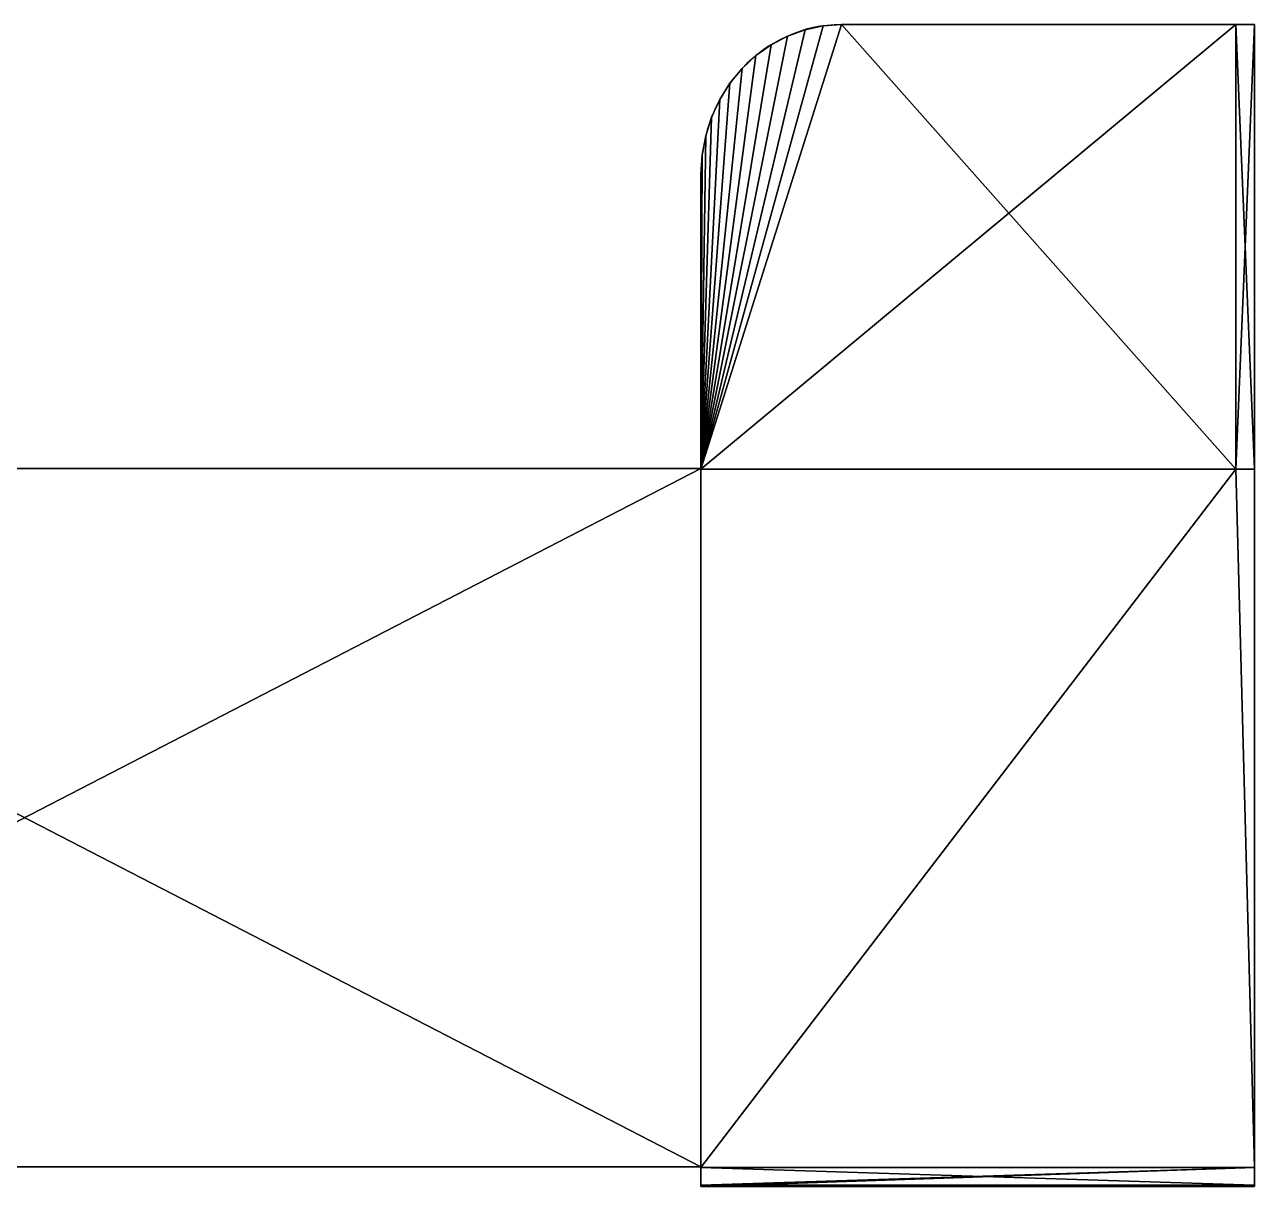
# Model space of a CAD drawing. Extents: x -4 to 921, y -14 to 94.
# Drawn here: x 824.1 to 921, y -2.3 to 89.2 of the extents above; entities that cross this region are included whole.
import ezdxf

# ---------------------------------------------------------------- set-up
doc = ezdxf.new("R2010")
doc.units = 0
doc.layers.get('0').update_dxf_attribs({"color": 13, "linetype": 'CONTINUOUS'})

# ---------------------------------------------------------------- blocks, each defined once
blk = doc.blocks.new('GROUP_3')
for p, q in [((0, 55, 1.716), (0, 0, 1.716)), ((0, 55, 1.716), (109.99, 55, 1.716)), ((0, 55), (0, 55, 1.716)), ((0, 0), (0, 55)), ((0, 55), (109.99, 55)), ((109.99, 55, 1.716), (109.99, 0, 1.716)), ((109.99, 0), (109.99, 55)), ((109.99, 55), (109.99, 55, 1.716)), ((0, 0, 1.716), (109.99, 0, 1.716)), ((0, 0, 1.716), (0, 0)), ((0, 0), (109.99, 0)), ((109.99, 0, 1.716), (109.99, 0))]:
    blk.add_line(p, q)
mesh = blk.add_polyface()
corners = [(109.99, 0, 1.716), (0, 55, 1.716), (0, 0, 1.716), (109.99, 55, 1.716)]
mesh.append_faces([[corners[k] for k in face] for face in [(0, 1, 2), (1, 0, 3)]], dxfattribs={"vtx0": -1})
mesh = blk.add_polyface()
corners = [(0, 55, 1.716), (0, 0), (0, 0, 1.716), (0, 55)]
mesh.append_faces([[corners[k] for k in face] for face in [(0, 1, 2), (1, 0, 3)]], dxfattribs={"vtx0": -1})
mesh = blk.add_polyface()
corners = [(109.99, 55), (0, 0), (0, 55), (109.99, 0)]
mesh.append_faces([[corners[k] for k in face] for face in [(0, 1, 2), (1, 0, 3)]], dxfattribs={"vtx0": -1})
mesh = blk.add_polyface()
corners = [(0, 55), (109.99, 55, 1.716), (109.99, 55), (0, 55, 1.716)]
mesh.append_faces([[corners[k] for k in face] for face in [(0, 1, 2), (1, 0, 3)]], dxfattribs={"vtx0": -1})
mesh = blk.add_polyface()
corners = [(109.99, 55), (109.99, 0, 1.716), (109.99, 0), (109.99, 55, 1.716)]
mesh.append_faces([[corners[k] for k in face] for face in [(0, 1, 2), (1, 0, 3)]], dxfattribs={"vtx0": -1})
mesh = blk.add_polyface()
corners = [(109.99, 0, 1.716), (0, 0), (109.99, 0), (0, 0, 1.716)]
mesh.append_faces([[corners[k] for k in face] for face in [(0, 1, 2), (1, 0, 3)]], dxfattribs={"vtx0": -1})
blk = doc.blocks.new('GROUP_2')
for p, q in [((33.19, 35), (0, 35)), ((0, 35), (0, 0)), ((0, 35), (0, 35, 1.5)), ((33.19, 35, 1.5), (0, 35, 1.5)), ((0, 35, 1.5), (0, 0, 1.5)), ((33.19, 35), (33.19, 35, 1.5)), ((34.731, 34.899), (34.731, 34.899, 1.5)), ((36.247, 34.598), (36.247, 34.598, 1.5)), ((37.709, 34.101), (37.709, 34.101, 1.5)), ((39.095, 33.418), (39.095, 33.418, 1.5)), ((40.379, 32.559), (40.379, 32.559, 1.5)), ((41.541, 31.541), (41.541, 31.541, 1.5)), ((42.559, 30.379), (42.559, 30.379, 1.5)), ((43.418, 29.095), (43.418, 29.095, 1.5)), ((44.101, 27.709), (44.101, 27.709, 1.5)), ((44.598, 26.247), (44.598, 26.247, 1.5)), ((44.899, 24.731), (44.899, 24.731, 1.5)), ((45, 0), (45, 23.19)), ((45, 0, 1.5), (45, 23.19, 1.5)), ((45, 23.19), (45, 23.19, 1.5)), ((45, 0), (0, 0)), ((0, 0), (0, 0, 1.5)), ((45, 0, 1.5), (0, 0, 1.5)), ((45, 0), (45, 0, 1.5))]:
    blk.add_line(p, q)
at = {"extrusion": (0, 0, -1)}
for centre in [(-33.19, 23.19), (-33.19, 23.19, -1.5)]:
    blk.add_arc(centre, 11.81, 90, 180, dxfattribs=at)
mesh = blk.add_polyface()
corners = [(33.19, 35), (0, 0), (0, 35), (45, 0), (34.731, 34.899), (36.247, 34.598), (37.709, 34.101), (39.095, 33.418), (40.379, 32.559), (41.541, 31.541), (42.559, 30.379), (43.418, 29.095), (44.101, 27.709), (44.598, 26.247), (44.899, 24.731), (45, 23.19)]
mesh.append_faces([[corners[k] for k in face] for face in [(0, 1, 2), (3, 14, 15)]], dxfattribs={"vtx0": -1})
mesh.append_faces([[corners[k] for k in face] for face in [(1, 0, 3)]], dxfattribs={"vtx0": -1, "vtx1": -1})
mesh.append_faces([[corners[k] for k in face] for face in [(3, 0, 4), (3, 4, 5), (3, 5, 6), (3, 6, 7), (3, 7, 8), (3, 8, 9), (3, 9, 10), (3, 10, 11), (3, 11, 12), (3, 12, 13), (3, 13, 14)]], dxfattribs={"vtx0": -1, "vtx2": -1})
mesh = blk.add_polyface()
corners = [(45, 0, 1.5), (0, 35, 1.5), (0, 0, 1.5), (33.19, 35, 1.5), (34.731, 34.899, 1.5), (36.247, 34.598, 1.5), (37.709, 34.101, 1.5), (39.095, 33.418, 1.5), (40.379, 32.559, 1.5), (41.541, 31.541, 1.5), (42.559, 30.379, 1.5), (43.418, 29.095, 1.5), (44.101, 27.709, 1.5), (44.598, 26.247, 1.5), (44.899, 24.731, 1.5), (45, 23.19, 1.5)]
mesh.append_faces([[corners[k] for k in face] for face in [(0, 1, 2), (14, 0, 15)]], dxfattribs={"vtx0": -1})
mesh.append_faces([[corners[k] for k in face] for face in [(1, 0, 3), (3, 0, 4), (4, 0, 5), (5, 0, 6), (6, 0, 7), (7, 0, 8), (8, 0, 9), (9, 0, 10), (10, 0, 11), (11, 0, 12), (12, 0, 13), (13, 0, 14)]], dxfattribs={"vtx0": -1, "vtx1": -1})
mesh = blk.add_polyface()
corners = [(0, 35, 1.5), (33.19, 35), (0, 35), (33.19, 35, 1.5)]
mesh.append_faces([[corners[k] for k in face] for face in [(0, 1, 2), (1, 0, 3)]], dxfattribs={"vtx0": -1})
mesh = blk.add_polyface()
corners = [(33.19, 35, 1.5), (34.731, 34.899), (33.19, 35), (34.731, 34.899, 1.5)]
mesh.append_faces([[corners[k] for k in face] for face in [(0, 1, 2), (1, 0, 3)]], dxfattribs={"vtx0": -1})
mesh = blk.add_polyface()
corners = [(34.731, 34.899, 1.5), (36.247, 34.598), (34.731, 34.899), (36.247, 34.598, 1.5)]
mesh.append_faces([[corners[k] for k in face] for face in [(0, 1, 2), (1, 0, 3)]], dxfattribs={"vtx0": -1})
mesh = blk.add_polyface()
corners = [(36.247, 34.598, 1.5), (37.709, 34.101), (36.247, 34.598), (37.709, 34.101, 1.5)]
mesh.append_faces([[corners[k] for k in face] for face in [(0, 1, 2), (1, 0, 3)]], dxfattribs={"vtx0": -1})
mesh = blk.add_polyface()
corners = [(37.709, 34.101, 1.5), (39.095, 33.418), (37.709, 34.101), (39.095, 33.418, 1.5)]
mesh.append_faces([[corners[k] for k in face] for face in [(0, 1, 2), (1, 0, 3)]], dxfattribs={"vtx0": -1})
mesh = blk.add_polyface()
corners = [(39.095, 33.418, 1.5), (40.379, 32.559), (39.095, 33.418), (40.379, 32.559, 1.5)]
mesh.append_faces([[corners[k] for k in face] for face in [(0, 1, 2), (1, 0, 3)]], dxfattribs={"vtx0": -1})
mesh = blk.add_polyface()
corners = [(40.379, 32.559, 1.5), (41.541, 31.541), (40.379, 32.559), (41.541, 31.541, 1.5)]
mesh.append_faces([[corners[k] for k in face] for face in [(0, 1, 2), (1, 0, 3)]], dxfattribs={"vtx0": -1})
mesh = blk.add_polyface()
corners = [(41.541, 31.541), (42.559, 30.379, 1.5), (42.559, 30.379), (41.541, 31.541, 1.5)]
mesh.append_faces([[corners[k] for k in face] for face in [(0, 1, 2), (1, 0, 3)]], dxfattribs={"vtx0": -1})
mesh = blk.add_polyface()
corners = [(42.559, 30.379), (43.418, 29.095, 1.5), (43.418, 29.095), (42.559, 30.379, 1.5)]
mesh.append_faces([[corners[k] for k in face] for face in [(0, 1, 2), (1, 0, 3)]], dxfattribs={"vtx0": -1})
mesh = blk.add_polyface()
corners = [(43.418, 29.095), (44.101, 27.709, 1.5), (44.101, 27.709), (43.418, 29.095, 1.5)]
mesh.append_faces([[corners[k] for k in face] for face in [(0, 1, 2), (1, 0, 3)]], dxfattribs={"vtx0": -1})
mesh = blk.add_polyface()
corners = [(44.101, 27.709), (44.598, 26.247, 1.5), (44.598, 26.247), (44.101, 27.709, 1.5)]
mesh.append_faces([[corners[k] for k in face] for face in [(0, 1, 2), (1, 0, 3)]], dxfattribs={"vtx0": -1})
mesh = blk.add_polyface()
corners = [(44.598, 26.247), (44.899, 24.731, 1.5), (44.899, 24.731), (44.598, 26.247, 1.5)]
mesh.append_faces([[corners[k] for k in face] for face in [(0, 1, 2), (1, 0, 3)]], dxfattribs={"vtx0": -1})
mesh = blk.add_polyface()
corners = [(44.899, 24.731), (45, 23.19, 1.5), (45, 23.19), (44.899, 24.731, 1.5)]
mesh.append_faces([[corners[k] for k in face] for face in [(0, 1, 2), (1, 0, 3)]], dxfattribs={"vtx0": -1})
mesh = blk.add_polyface()
corners = [(45, 23.19), (45, 0, 1.5), (45, 0), (45, 23.19, 1.5)]
mesh.append_faces([[corners[k] for k in face] for face in [(0, 1, 2), (1, 0, 3)]], dxfattribs={"vtx0": -1})
mesh = blk.add_polyface()
corners = [(45, 0, 1.5), (0, 0), (45, 0), (0, 0, 1.5)]
mesh.append_faces([[corners[k] for k in face] for face in [(0, 1, 2), (1, 0, 3)]], dxfattribs={"vtx0": -1})
blk = doc.blocks.new('GROUP_1')
for p, q in [((0, 91.5, 75.00909), (1.5, 91.5, 75.00909)), ((0, 91.5, 75.00909), (0, 1.5, 75.00909)), ((0, 91.5, 0.00909), (0, 91.5, 75.00909)), ((0, 91.5, 0.00909), (1.5, 91.5, 0.00909)), ((0, 91.5, 0.00909), (0, 56.5, 0.00909)), ((1.5, 91.5, 0.00909), (1.5, 56.5, 0.00909)), ((1.5, 91.5, 0.00909), (1.5, 91.5, 75.00909)), ((1.5, 91.5, 75.00909), (1.5, 56.5, 75.00909)), ((1.5, 56.5, 0.00909), (0, 56.5, 0.00909)), ((0, 56.5, 0.00909), (0, 1.5, 0.00909)), ((1.5, 56.5, 0.00909), (1.5, 56.5, 75.00909)), ((45, 56.5, 75.00909), (1.5, 56.5, 75.00909)), ((45, 56.5, 0.00909), (1.5, 56.5, 0.00909)), ((45, 1.5, 75.00909), (45, 56.5, 75.00909)), ((45, 1.5, 0.00909), (45, 56.5, 0.00909)), ((45, 56.5, 75.00909), (45, 56.5, 0.00909)), ((0, 1.5, 50.684109), (0, 1.5, 51.787205)), ((45, 1.5, 50.684109), (0, 1.5, 50.684109)), ((45, 1.5, 51.787205), (0, 1.5, 51.787205)), ((0, 1.5, 62.812511), (0, 0, 65.49585)), ((0, 1.5, 62.812511), (45, 1.5, 62.812511)), ((0, 1.5, 65.49585), (0, 1.5, 75.00909)), ((45, 1.5, 65.49585), (0, 1.5, 65.49585)), ((0, 1.5, 75.00909), (45, 1.5, 75.00909)), ((0, 1.5, 65.49585), (0, 0, 65.49585)), ((45, 1.5, 35.777028), (0, 1.5, 35.777028)), ((0, 1.5, 35.777028), (0, 0, 35.777028)), ((0, 1.5, 65.49585), (0, 1.5, 62.812511)), ((0, 1.5, 48.00077), (0, 0, 50.684109)), ((0, 1.5, 48.00077), (45, 1.5, 48.00077)), ((0, 1.5, 33.093689), (0, 1.5, 35.777028)), ((0, 1.5, 33.093689), (0, 0, 35.777028)), ((0, 1.5, 50.684109), (0, 0, 50.684109)), ((45, 1.5, 36.975464), (0, 1.5, 36.975464)), ((0, 1.5, 48.00077), (0, 1.5, 50.684109)), ((0, 1.5, 0.00909), (45, 1.5, 0.00909)), ((0, 1.5, 0.00909), (0, 1.5, 4.206627)), ((0, 1.5, 35.777028), (0, 1.5, 36.975464)), ((0, 1.5, 51.787205), (0, 0.103554, 51.787205)), ((0, 1.5, 62.812511), (0, 0.103554, 62.812511)), ((0, 1.5, 33.093689), (45, 1.5, 33.093689)), ((45, 1.5, 22.068383), (0, 1.5, 22.068383)), ((0, 1.5, 18.061726), (0, 1.5, 20.745065)), ((0, 1.5, 20.745065), (0, 0, 20.745065)), ((0, 1.5, 4.206627), (0, 0.103554, 4.206627)), ((0, 1.5, 18.061726), (0, 0.103554, 18.061726)), ((0, 1.5, 36.975464), (0, 0.103554, 36.975464)), ((0, 1.5, 18.061726), (0, 0, 20.745065)), ((0, 1.5, 20.745065), (0, 1.5, 22.068383)), ((0, 1.5, 18.061726), (45, 1.5, 18.061726)), ((0, 1.5, 33.093689), (0, 0.103554, 33.093689)), ((0, 1.5, 22.068383), (0, 0.103554, 22.068383)), ((0, 1.5, 48.00077), (0, 0.103554, 48.00077)), ((45, 1.5, 20.745065), (0, 1.5, 20.745065)), ((45, 1.5, 4.206627), (0, 1.5, 4.206627)), ((45, 1.5, 51.787205), (45, 1.5, 50.684109)), ((45, 1.5, 62.812511), (45, 0, 65.49585)), ((45, 1.5, 65.49585), (45, 1.5, 75.00909)), ((45, 1.5, 65.49585), (45, 0, 65.49585)), ((45, 1.5, 35.777028), (45, 0, 35.777028)), ((45, 1.5, 65.49585), (45, 1.5, 62.812511)), ((45, 1.5, 48.00077), (45, 0, 50.684109)), ((45, 1.5, 50.684109), (45, 0, 50.684109)), ((45, 1.5, 0.00909), (45, 1.5, 4.206627)), ((45, 1.5, 52.001086), (45, 1.5, 51.787205)), ((45, 1.5, 51.787205), (45, 0.103554, 51.787205)), ((45, 1.5, 4.206627), (45, 1.5, 18.061726)), ((45, 1.5, 35.777028), (45, 1.5, 36.975464)), ((45, 1.5, 33.093689), (45, 1.5, 35.777028)), ((45, 1.5, 48.00077), (45, 1.5, 36.975464)), ((45, 1.5, 62.812511), (45, 0.103554, 62.812511)), ((45, 1.5, 50.684109), (45, 1.5, 48.00077)), ((45, 1.5, 33.093689), (45, 0, 35.777028)), ((45, 1.5, 18.061726), (45, 1.5, 20.745065)), ((45, 1.5, 48.00077), (45, 0.103554, 48.00077)), ((45, 1.5, 22.068383), (45, 0.103554, 22.068383)), ((45, 1.5, 18.061726), (45, 0, 20.745065)), ((45, 1.5, 18.061726), (45, 0.103554, 18.061726)), ((45, 1.5, 36.975464), (45, 0.103554, 36.975464)), ((45, 1.5, 4.206627), (45, 0.103554, 4.206627)), ((45, 1.5, 33.093689), (45, 0.103554, 33.093689)), ((45, 1.5, 20.745065), (45, 0, 20.745065)), ((45, 1.5, 62.812511), (45, 1.5, 52.001086)), ((45, 1.5, 22.068383), (45, 1.5, 33.093689)), ((45, 1.5, 20.745065), (45, 1.5, 22.068383)), ((45, 0.103554, 51.787205), (0, 0.103554, 51.787205)), ((0, 0.103554, 51.787205), (0, 0.103554, 62.812511)), ((0, 0.103554, 62.812511), (45, 0.103554, 62.812511)), ((0, 0.103554, 4.206627), (0, 0.103554, 18.061726)), ((0, 0.103554, 18.061726), (45, 0.103554, 18.061726)), ((0, 0.103554, 36.975464), (0, 0.103554, 48.00077)), ((0, 0.103554, 48.00077), (45, 0.103554, 48.00077)), ((45, 0.103554, 36.975464), (0, 0.103554, 36.975464)), ((0, 0.103554, 33.093689), (45, 0.103554, 33.093689)), ((45, 0.103554, 22.068383), (0, 0.103554, 22.068383)), ((45, 0.103554, 4.206627), (0, 0.103554, 4.206627)), ((0, 0.103554, 22.068383), (0, 0.103554, 33.093689)), ((45, 0, 65.49585), (0, 0, 65.49585)), ((45, 0, 35.777028), (0, 0, 35.777028)), ((45, 0, 50.684109), (0, 0, 50.684109)), ((45, 0, 20.745065), (0, 0, 20.745065)), ((45, 0.103554, 51.787205), (45, 0.103554, 62.812511)), ((45, 0.103554, 22.068383), (45, 0.103554, 33.093689)), ((45, 0.103554, 36.975464), (45, 0.103554, 48.00077)), ((45, 0.103554, 4.206627), (45, 0.103554, 18.061726))]:
    blk.add_line(p, q)
at = {"xscale": 0.9666666666666667}
for p in [(1.5, 56.5, 25.479149), (1.5, 56.5), (1.5, 56.5, 51.861522)]:
    blk.add_blockref('GROUP_2', p, dxfattribs=at)
mesh = blk.add_polyface()
corners = [(0, 1.5, 75.00909), (1.5, 56.5, 75.00909), (0, 91.5, 75.00909), (45, 1.5, 75.00909), (45, 56.5, 75.00909), (1.5, 91.5, 75.00909)]
mesh.append_faces([[corners[k] for k in face] for face in [(1, 3, 4)]], dxfattribs={"vtx0": -1})
mesh.append_faces([[corners[k] for k in face] for face in [(0, 1, 2)]], dxfattribs={"vtx0": -1, "vtx1": -1})
mesh.append_faces([[corners[k] for k in face] for face in [(1, 0, 3)]], dxfattribs={"vtx0": -1, "vtx2": -1})
mesh.append_faces([[corners[k] for k in face] for face in [(5, 2, 1)]], dxfattribs={"vtx1": -1})
mesh = blk.add_polyface()
corners = [(0, 91.5, 75.00909), (1.5, 91.5, 0.00909), (0, 91.5, 0.00909), (1.5, 91.5, 75.00909)]
mesh.append_faces([[corners[k] for k in face] for face in [(0, 1, 2), (1, 0, 3)]], dxfattribs={"vtx0": -1})
mesh = blk.add_polyface()
corners = [(1.5, 91.5, 0.00909), (0, 56.5, 0.00909), (0, 91.5, 0.00909), (1.5, 56.5, 0.00909)]
mesh.append_faces([[corners[k] for k in face] for face in [(0, 1, 2), (1, 0, 3)]], dxfattribs={"vtx0": -1})
mesh = blk.add_polyface()
corners = [(0, 91.5, 75.00909), (0, 1.5, 65.49585), (0, 1.5, 75.00909), (0, 1.5, 62.812511), (0, 1.5, 35.777028), (0, 1.5, 33.093689), (0, 1.5, 22.068383), (0, 1.5, 0.00909), (0, 56.5, 0.00909), (0, 91.5, 0.00909), (0, 1.5, 18.061726), (0, 1.5, 20.745065), (0, 1.5, 4.206627), (0, 0.103554, 22.068383), (0, 0.103554, 33.093689), (0, 0.103554, 62.812511), (0, 1.5, 51.787205), (0, 0.103554, 51.787205), (0, 1.5, 50.684109), (0, 1.5, 48.00077), (0, 1.5, 36.975464), (0, 0.103554, 4.206627), (0, 0.103554, 18.061726), (0, 0.103554, 36.975464), (0, 0.103554, 48.00077)]
mesh.append_faces([[corners[k] for k in face] for face in [(0, 1, 2), (8, 0, 9), (6, 10, 11), (5, 13, 14), (15, 16, 17), (10, 21, 22), (19, 23, 24)]], dxfattribs={"vtx0": -1})
mesh.append_faces([[corners[k] for k in face] for face in [(1, 0, 3), (4, 0, 5), (7, 0, 8), (12, 6, 7), (13, 5, 6), (16, 3, 18), (18, 3, 19), (20, 3, 4), (21, 10, 12), (23, 19, 20)]], dxfattribs={"vtx0": -1, "vtx1": -1})
mesh.append_faces([[corners[k] for k in face] for face in [(3, 0, 4), (5, 0, 6), (6, 0, 7), (10, 6, 12), (19, 3, 20)]], dxfattribs={"vtx0": -1, "vtx1": -1, "vtx2": -1})
mesh.append_faces([[corners[k] for k in face] for face in [(16, 15, 3)]], dxfattribs={"vtx0": -1, "vtx2": -1})
mesh = blk.add_polyface()
corners = [(1.5, 91.5, 0.00909), (1.5, 56.5, 75.00909), (1.5, 56.5, 0.00909), (1.5, 91.5, 75.00909)]
mesh.append_faces([[corners[k] for k in face] for face in [(0, 1, 2), (1, 0, 3)]], dxfattribs={"vtx0": -1})
mesh = blk.add_polyface()
corners = [(1.5, 56.5, 0.00909), (0, 1.5, 0.00909), (0, 56.5, 0.00909), (45, 1.5, 0.00909), (45, 56.5, 0.00909)]
mesh.append_faces([[corners[k] for k in face] for face in [(0, 1, 2), (3, 0, 4)]], dxfattribs={"vtx0": -1})
mesh.append_faces([[corners[k] for k in face] for face in [(1, 0, 3)]], dxfattribs={"vtx0": -1, "vtx1": -1})
mesh = blk.add_polyface()
corners = [(1.5, 56.5, 75.00909), (45, 56.5, 0.00909), (1.5, 56.5, 0.00909), (45, 56.5, 75.00909)]
mesh.append_faces([[corners[k] for k in face] for face in [(0, 1, 2), (1, 0, 3)]], dxfattribs={"vtx0": -1})
mesh = blk.add_polyface()
corners = [(45, 1.5, 35.777028), (45, 1.5, 48.00077), (45, 1.5, 36.975464), (45, 1.5, 50.684109), (45, 1.5, 0.00909), (45, 1.5, 18.061726), (45, 1.5, 4.206627), (45, 1.5, 20.745065), (45, 1.5, 22.068383), (45, 56.5, 0.00909), (45, 1.5, 33.093689), (45, 1.5, 52.001086), (45, 1.5, 62.812511), (45, 1.5, 65.49585), (45, 1.5, 75.00909), (45, 56.5, 75.00909), (45, 1.5, 51.787205)]
mesh.append_faces([[corners[k] for k in face] for face in [(0, 1, 2), (4, 5, 6), (14, 9, 15), (3, 11, 16)]], dxfattribs={"vtx0": -1})
mesh.append_faces([[corners[k] for k in face] for face in [(1, 0, 3), (5, 4, 7), (7, 4, 8), (8, 9, 10), (10, 9, 0), (11, 9, 12), (12, 9, 13), (13, 9, 14)]], dxfattribs={"vtx0": -1, "vtx1": -1})
mesh.append_faces([[corners[k] for k in face] for face in [(0, 9, 11), (11, 3, 0)]], dxfattribs={"vtx0": -1, "vtx1": -1, "vtx2": -1})
mesh.append_faces([[corners[k] for k in face] for face in [(8, 4, 9)]], dxfattribs={"vtx0": -1, "vtx2": -1})
mesh = blk.add_polyface()
corners = [(45, 1.5, 51.787205), (0, 1.5, 50.684109), (45, 1.5, 50.684109), (0, 1.5, 51.787205)]
mesh.append_faces([[corners[k] for k in face] for face in [(0, 1, 2), (1, 0, 3)]], dxfattribs={"vtx0": -1})
at = {"color": 253}
mesh = blk.add_polyface(dxfattribs=at)
corners = [(45, 0, 65.49585), (0, 1.5, 62.812511), (45, 1.5, 62.812511), (0, 0, 65.49585)]
mesh.append_faces([[corners[k] for k in face] for face in [(0, 1, 2), (1, 0, 3)]], dxfattribs={"vtx0": -1, "color": 253})
mesh = blk.add_polyface()
corners = [(45, 1.5, 75.00909), (0, 1.5, 65.49585), (45, 1.5, 65.49585), (0, 1.5, 75.00909)]
mesh.append_faces([[corners[k] for k in face] for face in [(0, 1, 2), (1, 0, 3)]], dxfattribs={"vtx0": -1})
mesh = blk.add_polyface()
corners = [(45, 0, 65.49585), (0, 1.5, 65.49585), (0, 0, 65.49585), (45, 1.5, 65.49585)]
mesh.append_faces([[corners[k] for k in face] for face in [(0, 1, 2), (1, 0, 3)]], dxfattribs={"vtx0": -1})
mesh = blk.add_polyface()
corners = [(45, 0, 35.777028), (0, 1.5, 35.777028), (0, 0, 35.777028), (45, 1.5, 35.777028)]
mesh.append_faces([[corners[k] for k in face] for face in [(0, 1, 2), (1, 0, 3)]], dxfattribs={"vtx0": -1})
mesh = blk.add_polyface()
corners = [(45, 1.5, 65.49585), (0, 1.5, 62.812511), (45, 1.5, 62.812511), (0, 1.5, 65.49585)]
mesh.append_faces([[corners[k] for k in face] for face in [(0, 1, 2), (1, 0, 3)]], dxfattribs={"vtx0": -1})
mesh = blk.add_polyface(dxfattribs=at)
corners = [(45, 0, 50.684109), (0, 1.5, 48.00077), (45, 1.5, 48.00077), (0, 0, 50.684109)]
mesh.append_faces([[corners[k] for k in face] for face in [(0, 1, 2), (1, 0, 3)]], dxfattribs={"vtx0": -1, "color": 253})
mesh = blk.add_polyface(dxfattribs=at)
corners = [(0, 1.5, 33.093689), (0, 0, 35.777028), (0, 1.5, 35.777028)]
mesh.append_faces([[corners[k] for k in face] for face in [(0, 1, 2)]], dxfattribs={"color": 253})
mesh = blk.add_polyface()
corners = [(45, 0, 50.684109), (0, 1.5, 50.684109), (0, 0, 50.684109), (45, 1.5, 50.684109)]
mesh.append_faces([[corners[k] for k in face] for face in [(0, 1, 2), (1, 0, 3)]], dxfattribs={"vtx0": -1})
mesh = blk.add_polyface()
corners = [(45, 1.5, 20.745065), (0, 1.5, 18.061726), (45, 1.5, 18.061726), (0, 1.5, 20.745065)]
mesh.append_faces([[corners[k] for k in face] for face in [(0, 1, 2), (1, 0, 3)]], dxfattribs={"vtx0": -1})
mesh = blk.add_polyface(dxfattribs=at)
corners = [(45, 0, 20.745065), (0, 1.5, 18.061726), (45, 1.5, 18.061726), (0, 0, 20.745065)]
mesh.append_faces([[corners[k] for k in face] for face in [(0, 1, 2), (1, 0, 3)]], dxfattribs={"vtx0": -1, "color": 253})
mesh = blk.add_polyface()
corners = [(45, 0, 20.745065), (0, 1.5, 20.745065), (0, 0, 20.745065), (45, 1.5, 20.745065)]
mesh.append_faces([[corners[k] for k in face] for face in [(0, 1, 2), (1, 0, 3)]], dxfattribs={"vtx0": -1})
mesh = blk.add_polyface()
corners = [(45, 1.5, 36.975464), (0, 1.5, 35.777028), (45, 1.5, 35.777028), (0, 1.5, 36.975464)]
mesh.append_faces([[corners[k] for k in face] for face in [(0, 1, 2), (1, 0, 3)]], dxfattribs={"vtx0": -1})
mesh = blk.add_polyface()
corners = [(45, 1.5, 35.777028), (0, 1.5, 33.093689), (45, 1.5, 33.093689), (0, 1.5, 35.777028)]
mesh.append_faces([[corners[k] for k in face] for face in [(0, 1, 2), (1, 0, 3)]], dxfattribs={"vtx0": -1})
mesh = blk.add_polyface()
corners = [(45, 1.5, 4.206627), (0, 1.5, 0.00909), (45, 1.5, 0.00909), (0, 1.5, 4.206627)]
mesh.append_faces([[corners[k] for k in face] for face in [(0, 1, 2), (1, 0, 3)]], dxfattribs={"vtx0": -1})
mesh = blk.add_polyface(dxfattribs=at)
corners = [(0, 1.5, 18.061726), (0, 0, 20.745065), (0, 1.5, 20.745065)]
mesh.append_faces([[corners[k] for k in face] for face in [(0, 1, 2)]], dxfattribs={"color": 253})
mesh = blk.add_polyface()
corners = [(45, 1.5, 36.975464), (0, 0.103554, 36.975464), (0, 1.5, 36.975464), (45, 0.103554, 36.975464)]
mesh.append_faces([[corners[k] for k in face] for face in [(0, 1, 2), (1, 0, 3)]], dxfattribs={"vtx0": -1})
mesh = blk.add_polyface()
corners = [(45, 0.103554, 18.061726), (0, 1.5, 18.061726), (0, 0.103554, 18.061726), (45, 1.5, 18.061726)]
mesh.append_faces([[corners[k] for k in face] for face in [(0, 1, 2), (1, 0, 3)]], dxfattribs={"vtx0": -1})
mesh = blk.add_polyface()
corners = [(45, 0.103554, 33.093689), (0, 1.5, 33.093689), (0, 0.103554, 33.093689), (45, 1.5, 33.093689)]
mesh.append_faces([[corners[k] for k in face] for face in [(0, 1, 2), (1, 0, 3)]], dxfattribs={"vtx0": -1})
mesh = blk.add_polyface()
corners = [(45, 1.5, 22.068383), (0, 1.5, 20.745065), (45, 1.5, 20.745065), (0, 1.5, 22.068383)]
mesh.append_faces([[corners[k] for k in face] for face in [(0, 1, 2), (1, 0, 3)]], dxfattribs={"vtx0": -1})
mesh = blk.add_polyface()
corners = [(45, 0.103554, 62.812511), (0, 1.5, 62.812511), (0, 0.103554, 62.812511), (45, 1.5, 62.812511)]
mesh.append_faces([[corners[k] for k in face] for face in [(0, 1, 2), (1, 0, 3)]], dxfattribs={"vtx0": -1})
mesh = blk.add_polyface()
corners = [(45, 1.5, 22.068383), (0, 0.103554, 22.068383), (0, 1.5, 22.068383), (45, 0.103554, 22.068383)]
mesh.append_faces([[corners[k] for k in face] for face in [(0, 1, 2), (1, 0, 3)]], dxfattribs={"vtx0": -1})
mesh = blk.add_polyface()
corners = [(45, 0.103554, 48.00077), (0, 1.5, 48.00077), (0, 0.103554, 48.00077), (45, 1.5, 48.00077)]
mesh.append_faces([[corners[k] for k in face] for face in [(0, 1, 2), (1, 0, 3)]], dxfattribs={"vtx0": -1})
mesh = blk.add_polyface()
corners = [(45, 1.5, 4.206627), (0, 0.103554, 4.206627), (0, 1.5, 4.206627), (45, 0.103554, 4.206627)]
mesh.append_faces([[corners[k] for k in face] for face in [(0, 1, 2), (1, 0, 3)]], dxfattribs={"vtx0": -1})
mesh = blk.add_polyface()
corners = [(45, 1.5, 51.787205), (0, 0.103554, 51.787205), (0, 1.5, 51.787205), (45, 0.103554, 51.787205)]
mesh.append_faces([[corners[k] for k in face] for face in [(0, 1, 2), (1, 0, 3)]], dxfattribs={"vtx0": -1})
mesh = blk.add_polyface(dxfattribs=at)
corners = [(0, 1.5, 62.812511), (0, 0, 65.49585), (0, 1.5, 65.49585)]
mesh.append_faces([[corners[k] for k in face] for face in [(0, 1, 2)]], dxfattribs={"color": 253})
mesh = blk.add_polyface(dxfattribs=at)
corners = [(0, 1.5, 48.00077), (0, 0, 50.684109), (0, 1.5, 50.684109)]
mesh.append_faces([[corners[k] for k in face] for face in [(0, 1, 2)]], dxfattribs={"color": 253})
mesh = blk.add_polyface()
corners = [(45, 1.5, 50.684109), (0, 1.5, 48.00077), (45, 1.5, 48.00077), (0, 1.5, 50.684109)]
mesh.append_faces([[corners[k] for k in face] for face in [(0, 1, 2), (1, 0, 3)]], dxfattribs={"vtx0": -1})
mesh = blk.add_polyface(dxfattribs=at)
corners = [(45, 0, 35.777028), (0, 1.5, 33.093689), (45, 1.5, 33.093689), (0, 0, 35.777028)]
mesh.append_faces([[corners[k] for k in face] for face in [(0, 1, 2), (1, 0, 3)]], dxfattribs={"vtx0": -1, "color": 253})
mesh = blk.add_polyface(dxfattribs=at)
corners = [(45, 1.5, 65.49585), (45, 0, 65.49585), (45, 1.5, 62.812511)]
mesh.append_faces([[corners[k] for k in face] for face in [(0, 1, 2)]], dxfattribs={"color": 253})
mesh = blk.add_polyface(dxfattribs=at)
corners = [(45, 1.5, 35.777028), (45, 0, 35.777028), (45, 1.5, 33.093689)]
mesh.append_faces([[corners[k] for k in face] for face in [(0, 1, 2)]], dxfattribs={"color": 253})
mesh = blk.add_polyface(dxfattribs=at)
corners = [(45, 1.5, 20.745065), (45, 0, 20.745065), (45, 1.5, 18.061726)]
mesh.append_faces([[corners[k] for k in face] for face in [(0, 1, 2)]], dxfattribs={"color": 253})
mesh = blk.add_polyface()
corners = [(45, 1.5, 36.975464), (45, 0.103554, 48.00077), (45, 0.103554, 36.975464), (45, 1.5, 48.00077)]
mesh.append_faces([[corners[k] for k in face] for face in [(0, 1, 2), (1, 0, 3)]], dxfattribs={"vtx0": -1})
mesh = blk.add_polyface()
corners = [(45, 1.5, 4.206627), (45, 0.103554, 18.061726), (45, 0.103554, 4.206627), (45, 1.5, 18.061726)]
mesh.append_faces([[corners[k] for k in face] for face in [(0, 1, 2), (1, 0, 3)]], dxfattribs={"vtx0": -1})
mesh = blk.add_polyface()
corners = [(45, 1.5, 51.787205), (45, 0.103554, 62.812511), (45, 0.103554, 51.787205), (45, 1.5, 62.812511), (45, 1.5, 52.001086)]
mesh.append_faces([[corners[k] for k in face] for face in [(0, 1, 2), (3, 0, 4)]], dxfattribs={"vtx0": -1})
mesh.append_faces([[corners[k] for k in face] for face in [(1, 0, 3)]], dxfattribs={"vtx0": -1, "vtx1": -1})
mesh = blk.add_polyface()
corners = [(45, 1.5, 22.068383), (45, 0.103554, 33.093689), (45, 0.103554, 22.068383), (45, 1.5, 33.093689)]
mesh.append_faces([[corners[k] for k in face] for face in [(0, 1, 2), (1, 0, 3)]], dxfattribs={"vtx0": -1})
mesh = blk.add_polyface(dxfattribs=at)
corners = [(45, 1.5, 50.684109), (45, 0, 50.684109), (45, 1.5, 48.00077)]
mesh.append_faces([[corners[k] for k in face] for face in [(0, 1, 2)]], dxfattribs={"color": 253})
mesh = blk.add_polyface()
corners = [(45, 0.103554, 18.061726), (0, 0.103554, 4.206627), (45, 0.103554, 4.206627), (0, 0.103554, 18.061726)]
mesh.append_faces([[corners[k] for k in face] for face in [(0, 1, 2), (1, 0, 3)]], dxfattribs={"vtx0": -1})
mesh = blk.add_polyface()
corners = [(45, 0.103554, 33.093689), (0, 0.103554, 22.068383), (45, 0.103554, 22.068383), (0, 0.103554, 33.093689)]
mesh.append_faces([[corners[k] for k in face] for face in [(0, 1, 2), (1, 0, 3)]], dxfattribs={"vtx0": -1})
mesh = blk.add_polyface()
corners = [(45, 0.103554, 48.00077), (0, 0.103554, 36.975464), (45, 0.103554, 36.975464), (0, 0.103554, 48.00077)]
mesh.append_faces([[corners[k] for k in face] for face in [(0, 1, 2), (1, 0, 3)]], dxfattribs={"vtx0": -1})
mesh = blk.add_polyface()
corners = [(45, 0.103554, 62.812511), (0, 0.103554, 51.787205), (45, 0.103554, 51.787205), (0, 0.103554, 62.812511)]
mesh.append_faces([[corners[k] for k in face] for face in [(0, 1, 2), (1, 0, 3)]], dxfattribs={"vtx0": -1})
blk = doc.blocks.new('GROUP_4')
at = {"extrusion": (0, 0, -1), "zscale": -1}
blk.add_blockref('GROUP_1', (-199.99, 0, -0.009), dxfattribs=at)
blk.add_blockref('GROUP_3', (45, 1.539, 62.813))

msp = doc.modelspace()

# ---------------------------------------------------------------- block references
at = {"xscale": 0.9689999999999998}
msp.add_blockref('GROUP_4', (727.187, -2.293), dxfattribs=at)

doc.saveas('drawing.dxf')
